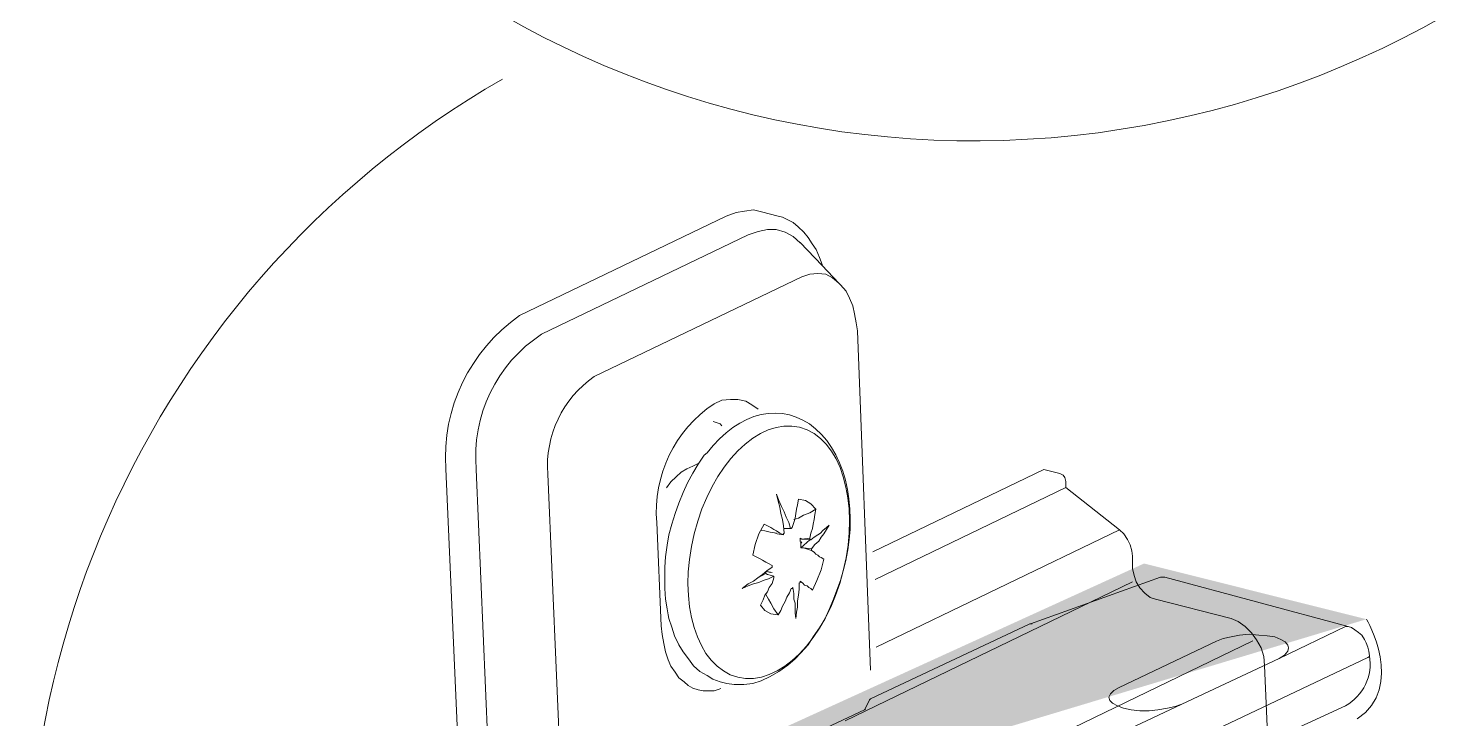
# Model space of a CAD drawing. Header units: metres. Extents: x -8.4 to 7.9, y -3.9 to 2.
# Drawn here: x 5.6676 to 5.8239, y -2.7982 to -2.7212 of the extents above; entities that cross this region are included whole.
import ezdxf

# ---------------------------------------------------------------- set-up
doc = ezdxf.new("R2010")
doc.units = ezdxf.units.M
doc.header["$MEASUREMENT"] = 0
doc.layers.add('PDF20_Geometry_Num_Penna__1', color=255, linetype='Continuous', lineweight=18)
doc.layers.add('PDF20_Geometry_Num_Penna__7', color=7, linetype='Continuous', lineweight=18)

msp = doc.modelspace()

# ---------------------------------------------------------------- hatches: boundary and pattern name
at = {"layer": 'PDF20_Geometry_Num_Penna__1', "linetype": 'Continuous', "lineweight": 18}
msp.add_hatch(color=255, dxfattribs=at).paths.add_polyline_path([(5.692683632332673, -2.82448249963805), (5.816932055709586, -2.787117128158646), (5.792109177598038, -2.780909919377212), (5.706657298358629, -2.819843474840986)])

# ---------------------------------------------------------------- linework, layer by layer
at = {"layer": 'PDF20_Geometry_Num_Penna__7', "color": 7, "linetype": 'Continuous', "lineweight": 18, "flags": 128}
for points in [[(5.668398821527444, -2.641123964825259, 2.219958089152931), (5.773142339152889, -2.522733032041991, 0.2425969309884861), (5.687255749932076, -2.566908503593508)], [(5.713570413321061, -2.802847517667946), (5.714076759526839, -2.802469247267158), (5.714574170211341, -2.801971836582657), (5.714961376133408, -2.801388049192465), (5.715257737589142, -2.800585341530951), (5.715376877872855, -2.799825822222282), (5.715455808310815, -2.799005243518211), (5.714193814855586, -2.770363621462962, -0.2618450600287555), (5.722427897713684, -2.753283372539196), (5.745480053358549, -2.742198858393273)], [(5.717215212450542, -2.804336175512937), (5.717721558656321, -2.804039814057202), (5.718099829057109, -2.803533467851422), (5.718487034979176, -2.802967551503787), (5.718719358532415, -2.802349511282027), (5.718902536718623, -2.801585524212719), (5.718902536718623, -2.800890042806546), (5.71760182267119, -2.770445232557305, -0.2767769410688012), (5.72488874027377, -2.755348669357356), (5.74792302487608, -2.744264155211432)], [(5.72538674665969, -2.808060798632506), (5.72565630155159, -2.807484457510045), (5.725952663007325, -2.806879820570204), (5.726351782957763, -2.806111365740257), (5.726773241711396, -2.805302701064556), (5.727035350335564, -2.804616155179662), (5.72557573293473, -2.770951578763084, -0.2650956114364237), (5.730761313783325, -2.760063646085287), (5.753946012993822, -2.748973174925178)], [(5.749042496766915, -2.763699360768135), (5.748347015360743, -2.763210885604913), (5.747663447982941, -2.762814744161568), (5.746777342122827, -2.762634544482452), (5.745973145207766, -2.762634544482452), (5.745020022938064, -2.762707517906227), (5.744135555256853, -2.763094425977584, 0.2726415653393984), (5.737733552111549, -2.776351761047718), (5.738227984288956, -2.787850287679543), (5.738344146065577, -2.788815323977616), (5.738536259773063, -2.789816102360803), (5.738734330494736, -2.790770713884051), (5.739030691950471, -2.791655330490618), (5.739310671617196, -2.792341876375513), (5.739799146780419, -2.793035868528139), (5.740193798970216, -2.793639016214435), (5.740799925163604, -2.794100684813822), (5.741258615255899, -2.794522143567455), (5.7417560259404, -2.794793187712902), (5.742375555415706, -2.794982322913296), (5.742934025495609, -2.795101463197009), (5.743522280646442, -2.795101463197009), (5.744135853107561, -2.795101463197009), (5.744706237215835, -2.794921263517893), (5.744886436894951, -2.794857225615398)], [(5.808617851010692, -2.800703439337181), (5.808519560276629, -2.799543310824529), (5.814586779224701, -2.796765852960476, 0.3172125482945826), (5.817263265698305, -2.791183832817825)]]:
    msp.add_lwpolyline(points, format="xyb", dxfattribs=at)
for points in [[(5.749429404838272, -2.741700852007353), (5.748544788231706, -2.741505759792774), (5.747544009848519, -2.741621921569394), (5.746590887578817, -2.741802121248509), (5.745479904433195, -2.742198262691854)], [(5.751305417530684, -2.742198262691854), (5.749428958062208, -2.741700852007353)], [(5.751305417530684, -2.742198560542563), (5.751765596876525, -2.742305786797905), (5.752370233816366, -2.74258576646463), (5.752954021206559, -2.742885106427458), (5.753533340836113, -2.743391452633237), (5.754137977775954, -2.743966304502151), (5.754632409953363, -2.744572430695539), (5.755092589299204, -2.745263444341073), (5.755517026559929, -2.745912758887307), (5.755895296960718, -2.746788439972596), (5.756212507966102, -2.74759114763411), (5.756212507966102, -2.74770730941073), (5.75375821812162, -2.745147282564453)], [(5.753757473494846, -2.745147729340517), (5.752954765833332, -2.744452247934344), (5.752070149226765, -2.743966751278215), (5.751069370843578, -2.743688260865036), (5.750107313052598, -2.743688260865036), (5.749042496766915, -2.743884842333162), (5.747922578100015, -2.74426311273395)], [(5.756212805816812, -2.747707756186794), (5.758059480214358, -2.749676549375147), (5.757358041794, -2.749051062885655), (5.756600011738877, -2.748672792484867), (5.75571539513231, -2.748590883539815), (5.754830778525744, -2.748672792484867), (5.753946161919177, -2.748972132447696)], [(5.758059033438295, -2.749676400449792), (5.75823923311741, -2.749853621621815), (5.75886174109981, -2.750558038549267), (5.75924299000769, -2.751317557857935), (5.759618281901385, -2.752200685210956), (5.75981933113015, -2.753085301817523), (5.759999530809266, -2.75408608020071), (5.760124628107165, -2.754958782778906), (5.761601967625202, -2.792778376589965)], [(5.744016266047784, -2.765078111701401), (5.744818973709299, -2.765356602114579), (5.745011087416786, -2.765557651343345)], [(5.743350122936477, -2.768586048429968), (5.743035890438184, -2.768848157054136), (5.742349344553289, -2.769851913944415), (5.741770024923736, -2.770851203074056), (5.741168366490987, -2.771913040852645), (5.740670955806486, -2.772998706687978), (5.740212265714191, -2.77417968475028), (5.739789317707012, -2.775333856248747), (5.739409558052678, -2.776523769832328), (5.739092347047293, -2.777704747894631), (5.73890619035399, -2.778858919393097), (5.738708119632319, -2.780167973260391), (5.738635146208545, -2.781311719984034), (5.738635146208545, -2.782504612074707), (5.738635146208545, -2.783694525658288), (5.738708119632319, -2.78487550372059), (5.73890619035399, -2.785956701795283), (5.739013416609333, -2.786634312158899)], [(5.738830089497769, -2.772492360482198), (5.73932750018227, -2.771805814597304), (5.739894905783452, -2.771229473474844), (5.740474225413005, -2.770732062790343), (5.741087797874125, -2.770346346121823), (5.741771365251927, -2.770045516905449), (5.742431104572987, -2.769731284407157)], [(5.761849481564616, -2.779601312285982), (5.780931287254755, -2.770445381482659)], [(5.780930542627982, -2.770444636855886), (5.78269828658757, -2.770869074116613)], [(5.782699031214343, -2.770869371967322), (5.783095172657687, -2.771067442688995), (5.783275372336803, -2.771329551313162), (5.783394512620515, -2.771753988573889)], [(5.762096697653319, -2.782696130080775), (5.783394512620515, -2.772445597920842)], [(5.783394214769807, -2.771753392872471), (5.783394214769807, -2.772445895771551), (5.789382503279918, -2.777154915485296)], [(5.751971858492702, -2.777524101439451), (5.751864632237361, -2.776721393777937), (5.751782723292307, -2.776018466104031), (5.751593588091914, -2.775334898726229), (5.751486361836573, -2.774639417320056), (5.7512882911149, -2.773952871435162), (5.751090220393227, -2.773196330633586), (5.751368710806407, -2.773873940997202), (5.751666561515688, -2.774557508375004), (5.751971858492702, -2.775133849497465), (5.752172907721467, -2.775759335986956), (5.752469269177203, -2.77633418785587), (5.752667339898876, -2.777020733740765)], [(5.753551360804024, -2.773755247489554), (5.75343222052031, -2.774377755471953), (5.753350311575259, -2.774836445564246), (5.753246063827009, -2.775333856248747), (5.753173090403235, -2.775840202454527), (5.753045014598245, -2.776334634631934), (5.752855879397852, -2.776902040233116), (5.752748653142509, -2.777021180516829), (5.752666744197457, -2.777021180516829), (5.751971262791283, -2.777021180516829)], [(5.753551658654733, -2.773754056086716), (5.754318624231134, -2.773874685623976), (5.754929218185161, -2.774260402292495), (5.755505559307622, -2.774836743414956), (5.755392376038095, -2.775441380354798), (5.755307488585949, -2.776017721477258), (5.75519132680933, -2.776524067683038), (5.755121331892648, -2.777021478367538), (5.754929218185161, -2.777524846066225), (5.754813056408541, -2.778099697935138)], [(5.755505559307622, -2.774836743414956), (5.754813056408541, -2.775261180675682), (5.754126510523647, -2.77552328929985), (5.753551658654733, -2.775840500305236), (5.753045312448954, -2.776017721477258)], [(5.749708639878224, -2.776523918757683), (5.749141234277043, -2.777597670564644), (5.748725732537594, -2.778787584148225), (5.748445752870869, -2.779968562210527)], [(5.749327539895698, -2.777216123806054), (5.749790697748631, -2.777283140215642)], [(5.751863887610587, -2.777704747894631), (5.751485617209799, -2.777524548215515), (5.751089475766454, -2.777283289140997), (5.750790135803626, -2.777100110954788), (5.750484838826613, -2.776902040233116), (5.750103589918732, -2.776721840554001), (5.749708937728934, -2.776523769832328)], [(5.749790102047212, -2.777283140215642), (5.750400696001241, -2.777399301992262), (5.751090220393229, -2.777524399290161)], [(5.75097956885473, -2.777524250364806), (5.751168704055124, -2.77759722378858), (5.751864185461297, -2.777704450043921)], [(5.750979717780084, -2.777524399290161), (5.751089922542519, -2.777524399290161)], [(5.751971560641993, -2.777524399290161), (5.751864334386651, -2.777597372713934), (5.751864334386651, -2.777704598969276)], [(5.754930111737289, -2.778284365374893), (5.755308382138077, -2.777983536158518), (5.755697077313689, -2.77770504574534), (5.755994928022972, -2.777524846066225), (5.756273418436151, -2.777216570582118), (5.756697855696877, -2.776902338083826), (5.756959964321045, -2.776640229459657), (5.756697855696877, -2.777100408805498), (5.75638958021277, -2.777597819489999), (5.756075347714478, -2.777983536158518), (5.75581323909031, -2.778400527151513), (5.755391780336677, -2.778786243820033), (5.755010531428796, -2.779283654504534)], [(5.762221794951218, -2.790250070844226), (5.789382801130627, -2.777155064410651)], [(5.790823058235359, -2.780075490615159), (5.790753063318678, -2.779499149492699), (5.790560949611192, -2.778812603607804), (5.790264588155456, -2.778237751738891), (5.789868446712111, -2.777615243756491), (5.789382950055981, -2.777155064410651)], [(5.75373126263243, -2.778100442561911), (5.753929333354101, -2.778201711803067)], [(5.75373126263243, -2.778100889337975), (5.75373126263243, -2.778202158579131), (5.75373126263243, -2.778400229300804), (5.753813171577483, -2.778589364501197)], [(5.754813354259251, -2.77828362074812), (5.753812575876064, -2.779165258847594)], [(5.753812724801418, -2.778589066650488), (5.753928886578039, -2.778481840395147)], [(5.753812724801418, -2.778661742223553), (5.753812724801418, -2.778859812945226), (5.753812724801418, -2.779165109922239)], [(5.754126957299711, -2.779164960996884), (5.753812724801418, -2.779164960996884)], [(5.753929184428747, -2.778481393619083), (5.753813022652128, -2.778661593298199)], [(5.754813354259251, -2.778100442561911), (5.753928737652684, -2.778201711803067)], [(5.753928886578039, -2.778201711803067), (5.754929664961225, -2.77828362074812), (5.754813503184605, -2.778201711803067), (5.754813503184605, -2.778100442561911)], [(5.755011127130214, -2.779284250205952), (5.754126510523647, -2.779165109922239)], [(5.754126510523647, -2.779165258847594), (5.755011127130214, -2.779464598810423), (5.755011127130214, -2.779366308076359), (5.755011127130214, -2.779284399131307)], [(5.748446199646933, -2.779967817583754), (5.748824470047721, -2.780168866812519), (5.749222100744613, -2.780366937534192), (5.749528886975173, -2.780547137213307), (5.749905668122414, -2.780743718681434), (5.750203518831696, -2.780925407614095), (5.750601149528587, -2.781121989082221)], [(5.75638987806348, -2.780427401228176), (5.756075645565187, -2.780238266027782), (5.755895445886072, -2.780168271111101), (5.7556973751644, -2.779967221882335), (5.755505261456912, -2.779862974134086), (5.75530719073524, -2.779661924905321), (5.755010829279504, -2.779465343437195)], [(5.755121629743358, -2.783891702827832), (5.755616061920765, -2.782809015499593), (5.756076241266605, -2.781628037437291), (5.756390473764898, -2.780427699078885)], [(5.790822462533941, -2.780075788465869), (5.790822462533941, -2.78145632650339), (5.791023511762706, -2.782260523418451), (5.7912126469631, -2.782944090796252), (5.791626659449001, -2.783603830117311), (5.792213425346286, -2.784226338099711), (5.792789766468747, -2.78471183475584), (5.793394403408589, -2.784900969956234), (5.801835492509635, -2.78704698431661)], [(5.739013267683978, -2.786634461084254), (5.739092198121938, -2.787030602527599), (5.739409409127322, -2.788022445389507), (5.739705770583059, -2.788978546166302), (5.740212116788837, -2.789979324549489), (5.740670806881131, -2.790744800872344), (5.741276933074519, -2.791547508533858), (5.741851784943433, -2.792323409631537), (5.742547266349606, -2.792929535824926), (5.743349974011121, -2.79338822591722), (5.743999288557356, -2.793812663177946), (5.744801996218871, -2.794083707323392), (5.745577897316549, -2.794272842523787), (5.746380604978063, -2.794389004300406), (5.747463292306302, -2.794389004300406), (5.748446199646933, -2.794272842523787), (5.749403789677274, -2.79400179837834), (5.750400100299823, -2.793504387693839), (5.751369604358535, -2.792929535824926), (5.752370382741721, -2.792242989940031), (5.753173090403235, -2.791547508533858), (5.753813469428192, -2.790863941156056), (5.754616177089707, -2.789979324549489), (5.75519102895862, -2.789094707942922), (5.755895445886072, -2.788093929559735), (5.756500082825914, -2.787102086697827), (5.756960262171754, -2.786029824144412), (5.757454694349162, -2.784874163392399), (5.757835943257042, -2.783891256051769), (5.758257402010677, -2.782810057977076), (5.758535892423855, -2.781727370648836)], [(5.750790284728981, -2.782311753740447), (5.750203518831696, -2.782611093703276), (5.749597392638307, -2.782809164424948), (5.749141681053106, -2.78300723514662), (5.748528108591985, -2.783187434825736), (5.747939853441154, -2.783385505547408), (5.74726522158463, -2.783693781031515), (5.747939853441154, -2.783187434825736), (5.748528108591985, -2.78289107337), (5.749022540769394, -2.782503867447934), (5.749528886975173, -2.782125597047146), (5.750026297659673, -2.781727966350255), (5.750601149528587, -2.78131097535726)], [(5.749022093993331, -2.782504165298644), (5.749906710599897, -2.782006754614143)], [(5.749906412749187, -2.782007201390206), (5.749906412749187, -2.781925292445154), (5.749906412749187, -2.781809130668534)], [(5.749906412749187, -2.782006754614143), (5.75010448347086, -2.782125894897855)], [(5.750400993851949, -2.781925143519799), (5.750025701958254, -2.781808981743179), (5.750602043080716, -2.781925143519799)], [(5.750104036694796, -2.78212604382321), (5.750790582579691, -2.782312200516511), (5.750790582579691, -2.782431340800224), (5.750790582579691, -2.782504314223998)], [(5.750601596304652, -2.781122435858285), (5.750601596304652, -2.781241576141998), (5.750601596304652, -2.781311571058679)], [(5.751287397562773, -2.786634758934963), (5.750484689901258, -2.786534978947354), (5.749790697748631, -2.786146283771742), (5.749327539895698, -2.785569942649281), (5.749598584041145, -2.78495637018816), (5.749790697748631, -2.784450023982382), (5.750103440993377, -2.784071753581594), (5.750288108433132, -2.783577321404185), (5.750600851677877, -2.783118631311892), (5.750789986878272, -2.782503569597225)], [(5.75292840604556, -2.783577619254895), (5.752855432621786, -2.783693781031515), (5.752748206366445, -2.783693781031515), (5.752547157137681, -2.784188213208923), (5.752250795681945, -2.784651371061855), (5.752052724960272, -2.785153249506996), (5.751783170068373, -2.785650660191497), (5.751594034867979, -2.786145092368904), (5.751288737890964, -2.786635056785673)], [(5.75362984446592, -2.783117737759764), (5.75362984446592, -2.783767052305998), (5.75355091402796, -2.7844506196838), (5.753431773744247, -2.785073127666199), (5.753431773744247, -2.785758184297547), (5.753349864799195, -2.786337503927101), (5.753245617050945, -2.787030006826181), (5.753172643627171, -2.786450687196627), (5.753172643627171, -2.785831157721321), (5.753172643627171, -2.78533374703682), (5.75304456782218, -2.784875056944526), (5.75304456782218, -2.784268930751138), (5.75292840604556, -2.783577917105604)], [(5.75362954661521, -2.783118035610473), (5.753730815856366, -2.783007830848039), (5.753730815856366, -2.782891669071419)], [(5.75373126263243, -2.782890924444645), (5.754048473637815, -2.7831172909837), (5.754234630331116, -2.783306426184094), (5.754505674476563, -2.783385356622054), (5.75469332042341, -2.78357747032954), (5.754930111737289, -2.78369363210616), (5.755122225444777, -2.783891702827832)], [(5.790823058235359, -2.782946324676572), (5.758746026099253, -2.798434561559227)], [(5.793952277787074, -2.782442659127176), (5.779455883766328, -2.787614836693855), (5.779360571539358, -2.787614836693855)], [(5.794426902892315, -2.782443105903241), (5.794319676636973, -2.782443105903241), (5.794222875156456, -2.782443105903241), (5.794130541436578, -2.782443105903241), (5.794036718463156, -2.782443105903241), (5.793953320264556, -2.782443105903241)], [(5.794426902892315, -2.78244340375395), (5.814872864830964, -2.787923856804735), (5.815264538513671, -2.788025126045891), (5.815639830407366, -2.78829914869843), (5.816032993343617, -2.788592531647073), (5.816411263744406, -2.788903785638273), (5.816692732664676, -2.789386303787309), (5.816893781893443, -2.789764574188097), (5.817082917093837, -2.790238156815855), (5.817178229320807, -2.790689400640417), (5.817263116772952, -2.791183832817825), (5.817263116772952, -2.791291059073166), (5.817082917093837, -2.791372968018218)], [(5.749906412749187, -2.784380177991054), (5.750202774204922, -2.784874610168463), (5.750485732378741, -2.785334789514303), (5.750791029355755, -2.785957297496702), (5.751288440040256, -2.786634907860318)], [(5.779360571539358, -2.787615134544565), (5.761584841209419, -2.795974314700559), (5.761493996743088, -2.796105369012643), (5.761395706009024, -2.796282590184665)], [(5.779644870041366, -2.787614836693855), (5.779549557814397, -2.787614836693855), (5.779455734840973, -2.787614836693855)], [(5.801835343584282, -2.787047580018028), (5.802603798414228, -2.787355855502135), (5.803406506075742, -2.787932196624595), (5.804099008974823, -2.788627678030768), (5.804667903829551, -2.78942740718519), (5.805171271528237, -2.790310534538211), (5.805470611491065, -2.79127706008983), (5.805552520436118, -2.79225996743046)], [(5.81458707707541, -2.787923112177962), (5.807183997696209, -2.791489874421612)], [(5.814872120204192, -2.787923112177962), (5.814767872455944, -2.787923112177962), (5.814587672776828, -2.787923112177962)], [(5.740502521230387, -2.820355033434177), (5.804252997791522, -2.789543866812519)], [(5.807184146621565, -2.791489129794839), (5.807766444758211, -2.791113837901144), (5.80815662918737, -2.790689400640417), (5.808237048878876, -2.790323044268001), (5.80815662918737, -2.790026682812265), (5.807848353703263, -2.789645433904384), (5.80738519585033, -2.789386303787309), (5.806713542500899, -2.789078028303202), (5.805852753951075, -2.788973780554953), (5.804901120934919, -2.788903785638273), (5.803827369127958, -2.78878464535456), (5.802774466870646, -2.788903785638273), (5.80181538758676, -2.789078028303202), (5.800954599036935, -2.78928205603906), (5.800186144206989, -2.789563524959332), (5.789339910628491, -2.794741659540196)], [(5.817082768168482, -2.791372819092864), (5.795857926625059, -2.801462511869786)], [(5.807184444472274, -2.791489129794839), (5.796341189400868, -2.796591312444836)], [(5.805552967212184, -2.792259371729041), (5.80616356116621, -2.806681303072467), (5.805867199710475, -2.806294097150401), (5.805171718304301, -2.805491389488886), (5.804488150926501, -2.804795908082713), (5.803783733999048, -2.804337217990419), (5.803109102142525, -2.803912780729693), (5.802342136566124, -2.803732581050578)], [(5.693841526965006, -2.84483538323005), (5.79634089155016, -2.796591014594127), (5.795572436720212, -2.796847166204109), (5.79472356219876, -2.797024387376132), (5.793658745913077, -2.797228415111991), (5.792687752600819, -2.797332662860239), (5.791646764371879, -2.797332662860239), (5.790674281806074, -2.797228415111991), (5.78982540728462, -2.797024387376132), (5.789138861399724, -2.796765257259057), (5.788574434305636, -2.796471874310414), (5.788289986878271, -2.796175512854679), (5.788193185397755, -2.795794263946798), (5.788373385076871, -2.795418972053104), (5.788748676970567, -2.795052615680686), (5.789339910628491, -2.794741361689487)], [(5.761396301710443, -2.796282292333957), (5.760936122364603, -2.797227968335926), (5.761018031309655, -2.797143080883781)], [(5.729149941446111, -2.812105909115263), (5.760936569140666, -2.797228266186635)]]:
    msp.add_lwpolyline(points, dxfattribs=at)
at = {"layer": 'PDF20_Geometry_Num_Penna__7', "color": 7, "linetype": 'Continuous', "lineweight": 18}
msp.add_arc((5.773089489834974, -2.818382343774294), 0.1054993421408821, 119.8835169014342, 269.9998356188079, dxfattribs=at)
msp.add_ellipse((5.749500512932019, -2.778115551032639), major_axis=(0.002691768118192051, 0.01385338098588818), ratio=0.6830636517323457, start_param=4.582910193633762, end_param=7.235600031684815, dxfattribs=at)
msp.add_ellipse((5.750233474181754, -2.77965633080535), major_axis=(0.003451120117699048, 0.01392945362717098), ratio=0.5972651391894679, dxfattribs=at)
msp.add_open_spline([(5.816932055709586, -2.787117128158646), (5.816932055709586, -2.787117128158646), (5.821326842925037, -2.794615519764815), (5.815895535241283, -2.79823440588259)], degree=3, dxfattribs=at)

doc.saveas('drawing.dxf')
